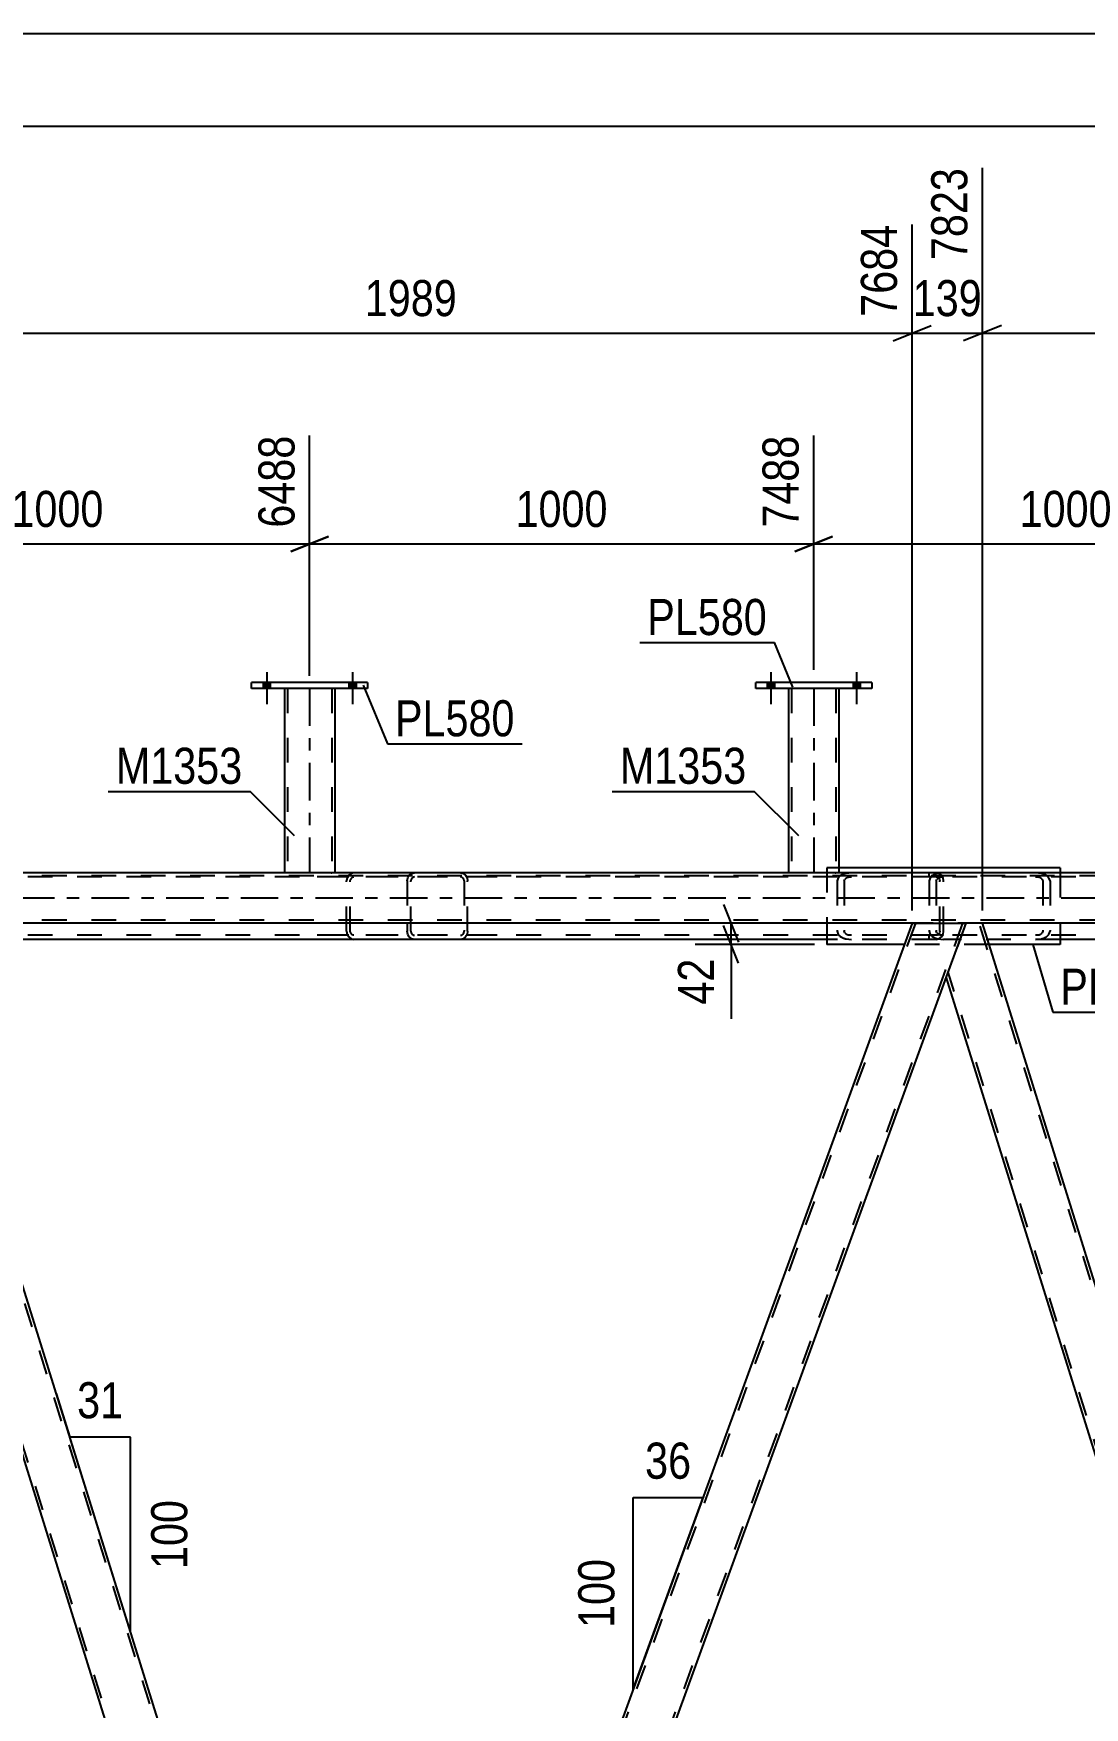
# Model space of a CAD drawing. Header units: millimetres. Extents: x -851 to 338, y -786 to 55.
# Drawn here: x -553.5 to -470.1, y -666.8 to -533.9 of the extents above; entities that cross this region are included whole.
import ezdxf

# ---------------------------------------------------------------- set-up
doc = ezdxf.new("R2010")
doc.units = ezdxf.units.MM
doc.linetypes.add('DXK_LINE_DOT2', pattern=[3.9198, 1.9599, -1.9599])
doc.linetypes.add('DXK_LINE_DOT3', pattern=[5.9187, 2.979, -0.9799, 0.9799, -0.9799])
doc.styles.add('Arial Narrow', font='ARIALN.TTF', dxfattribs={"height": 0.2})

# ---------------------------------------------------------------- blocks, each defined once
blk = doc.blocks.new('Part-232933133-8790 - 8708')
at = {"color": 2, "linetype": 'Continuous'}
for p, q in [((-564.67, -604.49), (-566.21, -608.74)), ((-563.35, -604.49), (-564.67, -604.49)), ((-526.65, -722.24), (-563.35, -604.49)), ((-529.69, -725.9), (-566.21, -608.74)), ((-526.65, -722.24), (-527.98, -725.9))]:
    blk.add_line(p, q, dxfattribs=at)
at = {"color": 7, "linetype": 'DXK_LINE_DOT2'}
for p, q in [((-526.78, -722.61), (-563.6, -604.49)), ((-529.44, -725.9), (-566.08, -608.37)), ((-527.98, -725.9), (-529.69, -725.9))]:
    blk.add_line(p, q, dxfattribs=at)
blk = doc.blocks.new('Part-232933133-8730 - 8708')
at = {"color": 7, "linetype": 'DXK_LINE_DOT2'}
for p, q in [((-481.29, -600.49), (-481.73, -600.54)), ((-431.59, -600.49), (-481.29, -600.49)), ((-473.56, -600.54), (-474.01, -600.49)), ((-482.36, -600.89), (-482.45, -601.13)), ((-482.45, -601.13), (-482.45, -605.13)), ((-481.87, -601.13), (-481.82, -601.01)), ((-481.87, -601.13), (-481.87, -605.13)), ((-481.51, -600.84), (-481.29, -600.81)), ((-431.59, -600.81), (-481.29, -600.81)), ((-474.01, -600.81), (-473.78, -600.84)), ((-473.47, -601.01), (-473.42, -601.13)), ((-473.42, -601.13), (-473.42, -605.13)), ((-472.84, -601.13), (-472.93, -600.89)), ((-472.84, -601.13), (-472.84, -605.13)), ((-482.45, -605.13), (-482.36, -605.38)), ((-481.82, -605.25), (-481.87, -605.13)), ((-481.73, -605.72), (-481.29, -605.77)), ((-481.29, -605.45), (-481.51, -605.43)), ((-431.59, -605.45), (-481.29, -605.45)), ((-472.04, -605.77), (-481.29, -605.77)), ((-473.78, -605.43), (-474.01, -605.45)), ((-474.01, -605.77), (-473.56, -605.72)), ((-473.42, -605.13), (-473.47, -605.25)), ((-472.93, -605.38), (-472.84, -605.13)), ((-431.59, -605.77), (-438.15, -605.77))]:
    blk.add_line(p, q, dxfattribs=at)
at = {"color": 2, "linetype": 'Continuous'}
blk.add_line((-438.15, -605.77), (-472.04, -605.77), dxfattribs=at)
at = {"color": 7, "linetype": 'DXK_LINE_DOT2'}
for centre, radius, start, end in [((-481.55, -601.61), 1.09, 99.5181, 138.0637), ((-473.74, -601.61), 1.09, 41.9361, 80.4817), ((-481.42, -601.37), 0.545, 99.5181, 138.0637), ((-473.87, -601.37), 0.545, 41.9361, 80.4817), ((-481.55, -604.65), 1.09, 221.9361, 260.4817), ((-481.42, -604.89), 0.545, 221.9361, 260.4817), ((-473.87, -604.89), 0.545, 279.5181, 318.0637), ((-473.74, -604.65), 1.09, 279.5181, 318.0637)]:
    blk.add_arc(centre, radius, start, end, dxfattribs=at)
blk = doc.blocks.new('Part-232933133-8732 - 8708')
at = {"color": 7, "linetype": 'DXK_LINE_DOT2'}
for p, q in [((-566.42, -600.49), (-566.87, -600.54)), ((-516.73, -600.49), (-566.42, -600.49)), ((-558.7, -600.54), (-559.14, -600.49)), ((-567.5, -600.89), (-567.58, -601.13)), ((-567.58, -601.13), (-567.58, -605.13)), ((-567, -601.13), (-566.96, -601.01)), ((-567, -601.13), (-567, -605.13)), ((-566.64, -600.84), (-566.42, -600.81)), ((-516.73, -600.81), (-566.42, -600.81)), ((-559.14, -600.81), (-558.92, -600.84)), ((-558.6, -601.01), (-558.56, -601.13)), ((-558.56, -601.13), (-558.56, -605.13)), ((-557.98, -601.13), (-558.07, -600.89)), ((-557.98, -601.13), (-557.98, -605.13)), ((-567.58, -605.13), (-567.5, -605.38)), ((-566.96, -605.25), (-567, -605.13)), ((-566.87, -605.72), (-566.42, -605.77)), ((-566.42, -605.45), (-566.64, -605.43)), ((-516.73, -605.45), (-566.42, -605.45)), ((-557.18, -605.77), (-566.42, -605.77)), ((-558.92, -605.43), (-559.14, -605.45)), ((-559.14, -605.77), (-558.7, -605.72)), ((-558.56, -605.13), (-558.6, -605.25)), ((-558.07, -605.38), (-557.98, -605.13)), ((-516.73, -605.77), (-523.28, -605.77))]:
    blk.add_line(p, q, dxfattribs=at)
at = {"color": 2, "linetype": 'Continuous'}
blk.add_line((-523.28, -605.77), (-557.18, -605.77), dxfattribs=at)
at = {"color": 7, "linetype": 'DXK_LINE_DOT2'}
for centre, radius, start, end in [((-566.69, -601.61), 1.09, 99.5181, 138.0637), ((-558.88, -601.61), 1.09, 41.9361, 80.4817), ((-566.55, -601.37), 0.545, 99.5181, 138.0637), ((-559.01, -601.37), 0.545, 41.9361, 80.4817), ((-566.69, -604.65), 1.09, 221.9361, 260.4817), ((-566.55, -604.89), 0.545, 221.9361, 260.4817), ((-559.01, -604.89), 0.545, 279.5181, 318.0637), ((-558.88, -604.65), 1.09, 279.5181, 318.0637)]:
    blk.add_arc(centre, radius, start, end, dxfattribs=at)
blk = doc.blocks.new('Part-232933133-8733 - 8708')
at = {"color": 7, "linetype": 'DXK_LINE_DOT2'}
for p, q in [((-523.82, -600.89), (-523.69, -600.68)), ((-523.69, -600.68), (-523.5, -600.54)), ((-523.5, -600.54), (-523.28, -600.49)), ((-481.88, -600.49), (-523.28, -600.49)), ((-519.64, -600.49), (-519.42, -600.54)), ((-519.42, -600.54), (-519.23, -600.68)), ((-519.23, -600.68), (-519.1, -600.89)), ((-488.59, -600.49), (-489.03, -600.54)), ((-482.45, -600.81), (-482.45, -600.49)), ((-481.66, -600.54), (-481.88, -600.49)), ((-481.47, -600.68), (-481.66, -600.54)), ((-481.34, -600.89), (-481.47, -600.68)), ((-523.86, -601.13), (-523.82, -600.89)), ((-523.86, -601.13), (-523.86, -604.49)), ((-523.55, -601.01), (-523.57, -601.13)), ((-523.57, -605.13), (-523.57, -601.13)), ((-523.49, -600.9), (-523.55, -601.01)), ((-523.39, -600.84), (-523.49, -600.9)), ((-523.28, -600.81), (-523.39, -600.84)), ((-481.88, -600.81), (-523.28, -600.81)), ((-519.53, -600.84), (-519.64, -600.81)), ((-519.44, -600.9), (-519.53, -600.84)), ((-519.37, -601.01), (-519.44, -600.9)), ((-519.35, -601.13), (-519.37, -601.01)), ((-519.35, -601.13), (-519.35, -605.13)), ((-519.1, -600.89), (-519.06, -601.13)), ((-519.06, -605.13), (-519.06, -601.13)), ((-489.66, -600.89), (-489.75, -601.13)), ((-489.75, -601.13), (-489.75, -605.13)), ((-489.17, -601.13), (-489.12, -601.01)), ((-489.17, -601.13), (-489.17, -605.13)), ((-488.81, -600.84), (-488.59, -600.81)), ((-481.88, -600.81), (-481.77, -600.84)), ((-481.77, -600.84), (-481.67, -600.9)), ((-481.67, -600.9), (-481.61, -601.01)), ((-481.61, -601.01), (-481.59, -601.13)), ((-481.59, -605.13), (-481.59, -601.13)), ((-481.3, -601.13), (-481.34, -600.89)), ((-481.3, -605.13), (-481.3, -601.13)), ((-523.57, -605.13), (-523.55, -605.25)), ((-523.55, -605.25), (-523.49, -605.36)), ((-523.49, -605.36), (-523.39, -605.43)), ((-523.39, -605.43), (-523.28, -605.45)), ((-481.88, -605.45), (-523.28, -605.45)), ((-519.64, -605.45), (-519.53, -605.43)), ((-519.42, -605.72), (-519.64, -605.77)), ((-519.53, -605.43), (-519.44, -605.36)), ((-519.44, -605.36), (-519.37, -605.25)), ((-519.23, -605.58), (-519.42, -605.72)), ((-519.37, -605.25), (-519.35, -605.13)), ((-519.1, -605.38), (-519.23, -605.58)), ((-519.06, -605.13), (-519.1, -605.38)), ((-481.88, -605.77), (-490.55, -605.77)), ((-489.75, -605.13), (-489.66, -605.38)), ((-489.12, -605.25), (-489.17, -605.13)), ((-489.03, -605.72), (-488.59, -605.77)), ((-488.59, -605.45), (-488.81, -605.43)), ((-482.45, -605.77), (-482.45, -605.45)), ((-481.77, -605.43), (-481.88, -605.45)), ((-481.88, -605.77), (-481.66, -605.72)), ((-481.67, -605.36), (-481.77, -605.43)), ((-481.61, -605.25), (-481.67, -605.36)), ((-481.66, -605.72), (-481.47, -605.58)), ((-481.59, -605.13), (-481.61, -605.25)), ((-481.47, -605.58), (-481.34, -605.38)), ((-481.34, -605.38), (-481.3, -605.13))]:
    blk.add_line(p, q, dxfattribs=at)
at = {"color": 2, "linetype": 'Continuous'}
for p, q in [((-523.86, -604.49), (-523.86, -605.13)), ((-523.82, -605.38), (-523.86, -605.13)), ((-523.69, -605.58), (-523.82, -605.38)), ((-523.5, -605.72), (-523.69, -605.58)), ((-523.28, -605.77), (-523.5, -605.72)), ((-490.55, -605.77), (-523.28, -605.77))]:
    blk.add_line(p, q, dxfattribs=at)
at = {"color": 7, "linetype": 'DXK_LINE_DOT2'}
for centre, radius, start, end in [((-488.85, -601.61), 1.09, 99.5181, 138.0637), ((-488.72, -601.37), 0.545, 99.5181, 138.0637), ((-488.85, -604.65), 1.09, 221.9361, 260.4817), ((-488.72, -604.89), 0.545, 221.9361, 260.4817)]:
    blk.add_arc(centre, radius, start, end, dxfattribs=at)
blk = doc.blocks.new('Part-232933133-8785 - 8708')
at = {"color": 2, "linetype": 'Continuous'}
for p, q in [((-479.53, -604.49), (-481.08, -608.74)), ((-478.21, -604.49), (-479.53, -604.49)), ((-441.51, -722.24), (-478.21, -604.49)), ((-444.55, -725.91), (-481.08, -608.74)), ((-441.51, -722.24), (-442.85, -725.92))]:
    blk.add_line(p, q, dxfattribs=at)
at = {"color": 7, "linetype": 'DXK_LINE_DOT2'}
for p, q in [((-441.65, -722.61), (-478.46, -604.49)), ((-444.3, -725.91), (-480.94, -608.37)), ((-442.85, -725.92), (-444.55, -725.91))]:
    blk.add_line(p, q, dxfattribs=at)
blk = doc.blocks.new('Part-232933133-8820 - 8708')
at = {"color": 7, "linetype": 'DXK_LINE_DOT2'}
for p, q in [((-483.53, -604.49), (-527.72, -725.9)), ((-479.79, -604.49), (-523.98, -725.9)), ((-479.53, -604.49), (-481.08, -608.74)), ((-526.65, -722.24), (-527.98, -725.9)), ((-523.72, -725.9), (-527.98, -725.9))]:
    blk.add_line(p, q, dxfattribs=at)
at = {"color": 2, "linetype": 'Continuous'}
for p, q in [((-483.79, -604.49), (-526.65, -722.24)), ((-483.79, -604.49), (-479.53, -604.49)), ((-481.08, -608.74), (-523.72, -725.9))]:
    blk.add_line(p, q, dxfattribs=at)
blk = doc.blocks.new('Part-232933133-8858 - 8708')
at = {"color": 7, "linetype": 'DXK_LINE_DOT2'}
for p, q in [((-525.17, -600.49), (-531, -600.49)), ((-528.5, -600.68), (-528.62, -600.89)), ((-528.31, -600.54), (-528.5, -600.68)), ((-528.08, -600.49), (-528.31, -600.54)), ((-525.17, -600.81), (-531, -600.81)), ((-528.62, -600.89), (-528.67, -601.13)), ((-528.67, -605.13), (-528.67, -601.13)), ((-528.38, -601.13), (-528.35, -601.01)), ((-528.38, -605.13), (-528.38, -601.13)), ((-528.35, -601.01), (-528.29, -600.9)), ((-528.29, -600.9), (-528.2, -600.84)), ((-528.2, -600.84), (-528.08, -600.81)), ((-525.17, -605.45), (-531, -605.45)), ((-525.17, -605.77), (-531, -605.77)), ((-528.67, -605.13), (-528.62, -605.38)), ((-528.62, -605.38), (-528.5, -605.58)), ((-528.5, -605.58), (-528.31, -605.72)), ((-528.35, -605.25), (-528.38, -605.13)), ((-528.29, -605.36), (-528.35, -605.25)), ((-528.31, -605.72), (-528.08, -605.77)), ((-528.2, -605.43), (-528.29, -605.36)), ((-528.08, -605.45), (-528.2, -605.43))]:
    blk.add_line(p, q, dxfattribs=at)
blk = doc.blocks.new('Part-232933133-59563 - 8708')
at = {"color": 2, "linetype": 'Continuous'}
for p, q in [((-487, -585.37), (-496.2, -585.37)), ((-496.2, -585.85), (-496.2, -585.37)), ((-487, -585.85), (-496.2, -585.85)), ((-487, -585.37), (-487, -585.85))]:
    blk.add_line(p, q, dxfattribs=at)
blk = doc.blocks.new('Part-232933133-8881 - 8708')
at = {"color": 7, "linetype": 'DXK_LINE_DOT2'}
for p, q in [((-490.55, -600.09), (-490.55, -604.49)), ((-489.6, -600.09), (-490.55, -600.09)), ((-472.04, -600.49), (-472.04, -604.49)), ((-477.69, -606.17), (-484.4, -606.17))]:
    blk.add_line(p, q, dxfattribs=at)
at = {"color": 2, "linetype": 'Continuous'}
for p, q in [((-472.04, -600.09), (-489.6, -600.09)), ((-472.04, -600.09), (-472.04, -600.49)), ((-490.55, -604.49), (-490.55, -606.17)), ((-472.04, -604.49), (-472.04, -606.17)), ((-484.4, -606.17), (-490.55, -606.17)), ((-472.04, -606.17), (-477.69, -606.17))]:
    blk.add_line(p, q, dxfattribs=at)
blk = doc.blocks.new('Part-232933133-8938 - 8708')
at = {"color": 7, "linetype": 'DXK_LINE_DOT2'}
for p, q in [((-107.94, -600.73), (-791.14, -600.73)), ((-529.6, -600.49), (-533.6, -600.49)), ((-489.6, -600.49), (-493.6, -600.49)), ((-107.94, -604.25), (-791.14, -604.25)), ((-478.21, -604.49), (-483.79, -604.49))]:
    blk.add_line(p, q, dxfattribs=at)
at = {"color": 2, "linetype": 'Continuous'}
for p, q in [((-533.6, -600.49), (-569.6, -600.49)), ((-493.6, -600.49), (-529.6, -600.49)), ((-453.6, -600.49), (-489.6, -600.49)), ((-483.79, -604.49), (-563.35, -604.49)), ((-398.65, -604.49), (-478.21, -604.49))]:
    blk.add_line(p, q, dxfattribs=at)
at = {"color": 7, "linetype": 'DXK_LINE_DOT3'}
blk.add_line((-107.94, -602.49), (-791.14, -602.49), dxfattribs=at)
blk = doc.blocks.new('Part-232933133-59562 - 8708')
at = {"color": 2, "linetype": 'Continuous'}
for p, q in [((-493.6, -585.85), (-493.6, -600.49)), ((-489.6, -585.85), (-489.6, -600.49)), ((-489.61, -600.49), (-493.6, -600.49))]:
    blk.add_line(p, q, dxfattribs=at)
at = {"color": 7, "linetype": 'DXK_LINE_DOT2'}
for p, q in [((-489.6, -585.85), (-493.6, -585.85)), ((-493.36, -585.85), (-493.36, -600.49)), ((-489.84, -585.85), (-489.84, -600.49)), ((-493.6, -600.49), (-493.6, -600.49)), ((-493.6, -600.49), (-493.6, -600.49)), ((-493.6, -600.49), (-493.6, -600.49)), ((-489.9, -600.49), (-489.86, -600.49)), ((-489.86, -600.49), (-489.9, -600.49)), ((-489.84, -600.49), (-489.86, -600.49)), ((-489.86, -600.49), (-489.84, -600.49)), ((-489.6, -600.49), (-489.64, -600.49)), ((-489.61, -600.49), (-489.6, -600.49)), ((-489.6, -600.49), (-489.6, -600.49)), ((-489.6, -600.49), (-489.6, -600.49))]:
    blk.add_line(p, q, dxfattribs=at)
at = {"color": 7, "linetype": 'DXK_LINE_DOT3'}
blk.add_line((-491.6, -585.85), (-491.6, -600.49), dxfattribs=at)
blk = doc.blocks.new('Part-232933133-59566 - 8708')
at = {"color": 2, "linetype": 'Continuous'}
for p, q in [((-533.6, -585.85), (-533.6, -600.49)), ((-529.6, -585.85), (-529.6, -600.49)), ((-529.61, -600.49), (-533.6, -600.49))]:
    blk.add_line(p, q, dxfattribs=at)
at = {"color": 7, "linetype": 'DXK_LINE_DOT2'}
for p, q in [((-529.6, -585.85), (-533.6, -585.85)), ((-533.36, -585.85), (-533.36, -600.49)), ((-529.84, -585.85), (-529.84, -600.49)), ((-533.6, -600.49), (-533.6, -600.49)), ((-533.6, -600.49), (-533.6, -600.49)), ((-533.6, -600.49), (-533.6, -600.49)), ((-529.9, -600.49), (-529.86, -600.49)), ((-529.86, -600.49), (-529.9, -600.49)), ((-529.84, -600.49), (-529.86, -600.49)), ((-529.86, -600.49), (-529.84, -600.49)), ((-529.6, -600.49), (-529.64, -600.49)), ((-529.61, -600.49), (-529.6, -600.49)), ((-529.6, -600.49), (-529.6, -600.49)), ((-529.6, -600.49), (-529.6, -600.49))]:
    blk.add_line(p, q, dxfattribs=at)
at = {"color": 7, "linetype": 'DXK_LINE_DOT3'}
blk.add_line((-531.6, -585.85), (-531.6, -600.49), dxfattribs=at)
blk = doc.blocks.new('Part-232933133-59567 - 8708')
at = {"color": 2, "linetype": 'Continuous'}
for p, q in [((-527, -585.37), (-536.2, -585.37)), ((-536.2, -585.85), (-536.2, -585.37)), ((-527, -585.85), (-536.2, -585.85)), ((-527, -585.37), (-527, -585.85))]:
    blk.add_line(p, q, dxfattribs=at)
blk = doc.blocks.new('Bolt-232933133-59640 - 8708')
at = {"linetype": 'Continuous'}
for points in [[(-494.72, -585.37), (-495.28, -585.37), (-495.28, -585.85), (-494.72, -585.85)], [(-494.72, -585.37), (-495.28, -585.37), (-495.28, -585.85), (-494.72, -585.85)], [(-487.92, -585.37), (-488.48, -585.37), (-488.48, -585.85), (-487.92, -585.85)], [(-487.92, -585.37), (-488.48, -585.37), (-488.48, -585.85), (-487.92, -585.85)]]:
    blk.add_hatch(color=1, dxfattribs=at).paths.add_polyline_path(points)
at = {"color": 1, "linetype": 'Continuous'}
for p, q in [((-495, -584.57), (-495, -587.09)), ((-495, -584.57), (-495, -587.09)), ((-488.2, -584.57), (-488.2, -587.09)), ((-488.2, -584.57), (-488.2, -587.09)), ((-495.28, -585.37), (-495.28, -585.85)), ((-495.28, -585.37), (-495.28, -585.85)), ((-494.72, -585.37), (-494.72, -585.85)), ((-494.72, -585.37), (-494.72, -585.85)), ((-488.48, -585.37), (-488.48, -585.85)), ((-488.48, -585.37), (-488.48, -585.85)), ((-487.92, -585.37), (-487.92, -585.85)), ((-487.92, -585.37), (-487.92, -585.85))]:
    blk.add_line(p, q, dxfattribs=at)
blk = doc.blocks.new('Bolt-232933133-59642 - 8708')
at = {"linetype": 'Continuous'}
for points in [[(-534.72, -585.37), (-535.28, -585.37), (-535.28, -585.85), (-534.72, -585.85)], [(-534.72, -585.37), (-535.28, -585.37), (-535.28, -585.85), (-534.72, -585.85)], [(-527.92, -585.37), (-528.48, -585.37), (-528.48, -585.85), (-527.92, -585.85)], [(-527.92, -585.37), (-528.48, -585.37), (-528.48, -585.85), (-527.92, -585.85)]]:
    blk.add_hatch(color=1, dxfattribs=at).paths.add_polyline_path(points)
at = {"color": 1, "linetype": 'Continuous'}
for p, q in [((-535, -584.57), (-535, -587.09)), ((-535, -584.57), (-535, -587.09)), ((-528.2, -584.57), (-528.2, -587.09)), ((-528.2, -584.57), (-528.2, -587.09)), ((-535.28, -585.37), (-535.28, -585.85)), ((-535.28, -585.37), (-535.28, -585.85)), ((-534.72, -585.37), (-534.72, -585.85)), ((-534.72, -585.37), (-534.72, -585.85)), ((-528.48, -585.37), (-528.48, -585.85)), ((-528.48, -585.37), (-528.48, -585.85)), ((-527.92, -585.37), (-527.92, -585.85)), ((-527.92, -585.37), (-527.92, -585.85))]:
    blk.add_line(p, q, dxfattribs=at)
blk = doc.blocks.new('StraightDimension-232933133-73087 - 8708')
at = {"color": 7, "linetype": 'Continuous'}
for p, q in [((-571.6, -586.18), (-571.6, -565.77)), ((-531.6, -584.85), (-531.6, -565.77)), ((-570.1, -573.78), (-573.1, -574.98)), ((-533.1, -574.98), (-530.1, -573.78)), ((-571.6, -574.38), (-531.6, -574.38))]:
    blk.add_line(p, q, dxfattribs=at)
at = {"color": 0}
blk.add_wipeout([(-547.35, -573.63), (-547.35, -569.43), (-555.86, -569.43), (-555.86, -573.63)], dxfattribs=at)
at = {"color": 3, "style": 'Arial Narrow'}
blk.add_text('1000', height=2.863, dxfattribs=at).set_placement((-555.26, -573.03))
at = {"color": 0, "linetype": 'Continuous'}
blk.add_wipeout([(-532.2, -565.17), (-536.4, -565.17), (-536.4, -573.68), (-532.2, -573.68)], dxfattribs=at)
at = {"color": 3, "linetype": 'Continuous', "style": 'Arial Narrow'}
blk.add_text('6488', height=2.863, rotation=90.0002, dxfattribs=at).set_placement((-532.8, -573.08))
blk = doc.blocks.new('StraightDimension-232933133-72099 - 8708')
at = {"color": 7, "linetype": 'Continuous'}
for p, q in [((-478.21, -603.49), (-478.21, -544.52)), ((-483.79, -603.49), (-483.79, -549.02)), ((-485.29, -558.24), (-482.29, -557.04)), ((-483.79, -557.64), (-478.21, -557.64)), ((-476.71, -557.04), (-479.71, -558.24))]:
    blk.add_line(p, q, dxfattribs=at)
at = {"color": 0}
blk.add_wipeout([(-477.66, -556.89), (-477.66, -552.69), (-484.34, -552.69), (-484.34, -556.89)], dxfattribs=at)
at = {"color": 3, "style": 'Arial Narrow'}
blk.add_text('139', height=2.863, dxfattribs=at).set_placement((-483.74, -556.29))
at = {"color": 0, "linetype": 'Continuous'}
blk.add_wipeout([(-478.81, -543.92), (-483.01, -543.92), (-483.01, -552.44), (-478.81, -552.44)], dxfattribs=at)
at = {"color": 3, "linetype": 'Continuous', "style": 'Arial Narrow'}
blk.add_text('7823', height=2.863, rotation=90.0002, dxfattribs=at).set_placement((-479.41, -551.84))
blk = doc.blocks.new('StraightDimension-232933133-53849 - 8708')
at = {"color": 7, "linetype": 'Continuous'}
blk.add_line((-791.14, -541.22), (-75.71, -541.22), dxfattribs=at)
blk = doc.blocks.new('AngleDimension-232933133-38136 - 8708')
at = {"color": 7, "linetype": 'Continuous'}
for p, q in [((-551.71, -641.83), (-550.63, -645.29)), ((-545.81, -645.29), (-550.63, -645.29)), ((-545.81, -660.75), (-550.63, -645.29)), ((-545.81, -660.75), (-545.81, -645.29))]:
    blk.add_line(p, q, dxfattribs=at)
at = {"color": 0}
blk.add_wipeout([(-540.71, -649.68), (-544.91, -649.68), (-544.91, -656.36), (-540.71, -656.36)], dxfattribs=at)
at = {"color": 3, "style": 'Arial Narrow'}
blk.add_text('100', height=2.863, rotation=90.0002, dxfattribs=at).set_placement((-541.31, -655.76))
at = {"color": 0}
blk.add_wipeout([(-545.79, -644.39), (-545.79, -640.19), (-550.65, -640.19), (-550.65, -644.39)], dxfattribs=at)
at = {"color": 3, "style": 'Arial Narrow'}
blk.add_text('31', height=2.863, dxfattribs=at).set_placement((-550.05, -643.79))
blk = doc.blocks.new('StraightDimension-232933133-73085 - 8708')
at = {"color": 7, "linetype": 'Continuous'}
for p, q in [((-491.6, -584.37), (-491.6, -565.77)), ((-451.6, -584.85), (-451.6, -565.77)), ((-490.1, -573.78), (-493.1, -574.98)), ((-453.1, -574.98), (-450.1, -573.78)), ((-491.6, -574.38), (-451.6, -574.38))]:
    blk.add_line(p, q, dxfattribs=at)
at = {"color": 0}
blk.add_wipeout([(-467.35, -573.63), (-467.35, -569.43), (-475.86, -569.43), (-475.86, -573.63)], dxfattribs=at)
at = {"color": 3, "style": 'Arial Narrow'}
blk.add_text('1000', height=2.863, dxfattribs=at).set_placement((-475.26, -573.03))
at = {"color": 0, "linetype": 'Continuous'}
blk.add_wipeout([(-452.2, -565.17), (-456.4, -565.17), (-456.4, -573.68), (-452.2, -573.68)], dxfattribs=at)
at = {"color": 3, "linetype": 'Continuous', "style": 'Arial Narrow'}
blk.add_text('8488', height=2.863, rotation=90.0002, dxfattribs=at).set_placement((-452.8, -573.08))
blk = doc.blocks.new('StraightDimension-232933133-38055 - 8708')
at = {"color": 7, "linetype": 'Continuous'}
blk.add_line((-810.2, -533.85), (-75.07, -533.85), dxfattribs=at)
blk = doc.blocks.new('AngleDimension-232933133-58828 - 8708')
at = {"color": 7, "linetype": 'Continuous'}
for p, q in [((-500.28, -649.81), (-500.38, -650.09)), ((-505.92, -650.09), (-500.38, -650.09)), ((-505.92, -665.31), (-500.38, -650.09)), ((-505.92, -665.31), (-505.92, -650.09))]:
    blk.add_line(p, q, dxfattribs=at)
at = {"color": 0}
blk.add_wipeout([(-506.82, -654.36), (-511.02, -654.36), (-511.02, -661.04), (-506.82, -661.04)], dxfattribs=at)
at = {"color": 3, "style": 'Arial Narrow'}
blk.add_text('100', height=2.863, rotation=90.0002, dxfattribs=at).set_placement((-507.42, -660.44))
at = {"color": 0}
blk.add_wipeout([(-500.73, -649.19), (-500.73, -644.99), (-505.58, -644.99), (-505.58, -649.19)], dxfattribs=at)
at = {"color": 3, "style": 'Arial Narrow'}
blk.add_text('36', height=2.863, dxfattribs=at).set_placement((-504.98, -648.59))
blk = doc.blocks.new('StraightDimension-232933133-72098 - 8708')
at = {"color": 7, "linetype": 'Continuous'}
for p, q in [((-478.21, -603.49), (-478.21, -544.52)), ((-398.65, -603.49), (-398.65, -549.02)), ((-476.71, -557.04), (-479.71, -558.24)), ((-478.21, -557.64), (-398.65, -557.64)), ((-400.15, -558.24), (-397.15, -557.04))]:
    blk.add_line(p, q, dxfattribs=at)
at = {"color": 0}
blk.add_wipeout([(-434.18, -556.89), (-434.18, -552.69), (-442.69, -552.69), (-442.69, -556.89)], dxfattribs=at)
at = {"color": 3, "style": 'Arial Narrow'}
blk.add_text('1989', height=2.863, dxfattribs=at).set_placement((-442.09, -556.29))
at = {"color": 0, "linetype": 'Continuous'}
blk.add_wipeout([(-399.25, -548.42), (-403.45, -548.42), (-403.45, -556.94), (-399.25, -556.94)], dxfattribs=at)
at = {"color": 3, "linetype": 'Continuous', "style": 'Arial Narrow'}
blk.add_text('9812', height=2.863, rotation=90.0002, dxfattribs=at).set_placement((-399.85, -556.34))
blk = doc.blocks.new('StraightDimension-232933133-72100 - 8708')
at = {"color": 7, "linetype": 'Continuous'}
for p, q in [((-563.35, -603.49), (-563.35, -544.52)), ((-483.79, -603.49), (-483.79, -549.02)), ((-561.85, -557.04), (-564.85, -558.24)), ((-563.35, -557.64), (-483.79, -557.64)), ((-485.29, -558.24), (-482.29, -557.04))]:
    blk.add_line(p, q, dxfattribs=at)
at = {"color": 0}
blk.add_wipeout([(-519.31, -556.89), (-519.31, -552.69), (-527.82, -552.69), (-527.82, -556.89)], dxfattribs=at)
at = {"color": 3, "style": 'Arial Narrow'}
blk.add_text('1989', height=2.863, dxfattribs=at).set_placement((-527.22, -556.29))
at = {"color": 0, "linetype": 'Continuous'}
blk.add_wipeout([(-484.39, -548.42), (-488.59, -548.42), (-488.59, -556.94), (-484.39, -556.94)], dxfattribs=at)
at = {"color": 3, "linetype": 'Continuous', "style": 'Arial Narrow'}
blk.add_text('7684', height=2.863, rotation=90.0002, dxfattribs=at).set_placement((-484.99, -556.34))
blk = doc.blocks.new('StraightDimension-232933133-73086 - 8708')
at = {"color": 7, "linetype": 'Continuous'}
for p, q in [((-531.6, -584.85), (-531.6, -565.77)), ((-491.6, -584.37), (-491.6, -565.77)), ((-530.1, -573.78), (-533.1, -574.98)), ((-493.1, -574.98), (-490.1, -573.78)), ((-531.6, -574.38), (-491.6, -574.38))]:
    blk.add_line(p, q, dxfattribs=at)
at = {"color": 0}
blk.add_wipeout([(-507.35, -573.63), (-507.35, -569.43), (-515.86, -569.43), (-515.86, -573.63)], dxfattribs=at)
at = {"color": 3, "style": 'Arial Narrow'}
blk.add_text('1000', height=2.863, dxfattribs=at).set_placement((-515.26, -573.03))
at = {"color": 0, "linetype": 'Continuous'}
blk.add_wipeout([(-492.2, -565.17), (-496.4, -565.17), (-496.4, -573.68), (-492.2, -573.68)], dxfattribs=at)
at = {"color": 3, "linetype": 'Continuous', "style": 'Arial Narrow'}
blk.add_text('7488', height=2.863, rotation=90.0002, dxfattribs=at).set_placement((-492.8, -573.08))
blk = doc.blocks.new('StraightDimension-232933133-73389 - 8708')
at = {"color": 7, "linetype": 'Continuous'}
for p, q in [((-498.76, -602.99), (-497.56, -605.99)), ((-491.55, -604.49), (-501.01, -604.49)), ((-497.56, -607.67), (-498.76, -604.67)), ((-498.16, -606.17), (-498.16, -604.49)), ((-491.55, -606.17), (-501.01, -606.17)), ((-498.16, -606.17), (-498.16, -612.08)), ((-498.16, -606.17), (-498.16, -612.08))]:
    blk.add_line(p, q, dxfattribs=at)
at = {"color": 0}
blk.add_wipeout([(-498.91, -606.7), (-503.11, -606.7), (-503.11, -611.55), (-498.91, -611.55)], dxfattribs=at)
at = {"color": 3, "style": 'Arial Narrow'}
blk.add_text('42', height=2.863, rotation=90.0002, dxfattribs=at).set_placement((-499.51, -610.95))
blk = doc.blocks.new('Mark-232933133-73259 - 8708')
at = {"color": 0}
blk.add_wipeout([(-496.93, -593.42), (-496.93, -590.42), (-506.98, -590.42), (-506.98, -593.42)], dxfattribs=at)
blk.add_wipeout([(-496.93, -593.42), (-496.93, -590.42), (-506.98, -590.42), (-506.98, -593.42)], dxfattribs=at)
at = {"color": 30, "linetype": 'Continuous'}
for p in [(-507.58, -594.02), (-492.79, -597.55)]:
    blk.add_line(p, (-496.33, -594.02), dxfattribs=at)
at = {"color": 3, "style": 'Arial Narrow'}
blk.add_text('M1353', height=2.863, dxfattribs=at).set_placement((-506.98, -593.42))
blk = doc.blocks.new('Mark-232933133-73404 - 8708')
at = {"color": 0}
blk.add_wipeout([(-464.35, -610.96), (-464.35, -607.96), (-472.03, -607.96), (-472.03, -610.96)], dxfattribs=at)
blk.add_wipeout([(-464.35, -610.96), (-464.35, -607.96), (-472.03, -607.96), (-472.03, -610.96)], dxfattribs=at)
at = {"color": 30, "linetype": 'Continuous'}
for p, q in [((-474.21, -606.17), (-472.63, -611.56)), ((-472.63, -611.56), (-463.75, -611.56))]:
    blk.add_line(p, q, dxfattribs=at)
at = {"color": 3, "style": 'Arial Narrow'}
blk.add_text('PL12', height=2.863, dxfattribs=at).set_placement((-472.03, -610.96))
blk = doc.blocks.new('Mark-232933133-73262 - 8708')
at = {"color": 0}
blk.add_wipeout([(-495.31, -581.61), (-495.31, -578.61), (-504.81, -578.61), (-504.81, -581.61)], dxfattribs=at)
blk.add_wipeout([(-495.31, -581.61), (-495.31, -578.61), (-504.81, -578.61), (-504.81, -581.61)], dxfattribs=at)
at = {"color": 30, "linetype": 'Continuous'}
for p in [(-505.41, -582.21), (-493.26, -585.75)]:
    blk.add_line(p, (-494.71, -582.21), dxfattribs=at)
at = {"color": 3, "style": 'Arial Narrow'}
blk.add_text('PL580', height=2.863, dxfattribs=at).set_placement((-504.81, -581.61))
blk = doc.blocks.new('Mark-232933133-73265 - 8708')
at = {"color": 0}
blk.add_wipeout([(-536.93, -593.42), (-536.93, -590.42), (-546.98, -590.42), (-546.98, -593.42)], dxfattribs=at)
blk.add_wipeout([(-536.93, -593.42), (-536.93, -590.42), (-546.98, -590.42), (-546.98, -593.42)], dxfattribs=at)
at = {"color": 30, "linetype": 'Continuous'}
for p in [(-547.58, -594.02), (-532.79, -597.55)]:
    blk.add_line(p, (-536.33, -594.02), dxfattribs=at)
at = {"color": 3, "style": 'Arial Narrow'}
blk.add_text('M1353', height=2.863, dxfattribs=at).set_placement((-546.98, -593.42))
blk = doc.blocks.new('Mark-232933133-73268 - 8708')
at = {"color": 0}
blk.add_wipeout([(-515.33, -589.65), (-515.33, -586.65), (-524.83, -586.65), (-524.83, -589.65)], dxfattribs=at)
blk.add_wipeout([(-515.33, -589.65), (-515.33, -586.65), (-524.83, -586.65), (-524.83, -589.65)], dxfattribs=at)
at = {"color": 30, "linetype": 'Continuous'}
for p, q in [((-527.35, -585.58), (-525.43, -590.25)), ((-525.43, -590.25), (-514.73, -590.25))]:
    blk.add_line(p, q, dxfattribs=at)
at = {"color": 3, "style": 'Arial Narrow'}
blk.add_text('PL580', height=2.863, dxfattribs=at).set_placement((-524.83, -589.65))

msp = doc.modelspace()

# ---------------------------------------------------------------- block references
for name in ['Bolt-232933133-59642 - 8708', 'Bolt-232933133-59640 - 8708', 'Part-232933133-59567 - 8708', 'Part-232933133-59566 - 8708', 'Part-232933133-59563 - 8708', 'Part-232933133-59562 - 8708', 'Part-232933133-8938 - 8708', 'Part-232933133-8732 - 8708', 'Part-232933133-8858 - 8708', 'Part-232933133-8733 - 8708', 'Part-232933133-8881 - 8708', 'Part-232933133-8730 - 8708', 'Part-232933133-8790 - 8708', 'Part-232933133-8820 - 8708', 'Part-232933133-8785 - 8708']:
    msp.add_blockref(name, (0, 0))

# ---------------------------------------------------------------- next in the draw order: block references
for name in ['StraightDimension-232933133-72099 - 8708', 'StraightDimension-232933133-73087 - 8708', 'AngleDimension-232933133-38136 - 8708']:
    msp.add_blockref(name, (0, 0))

# ---------------------------------------------------------------- next in the draw order: block references
msp.add_blockref('StraightDimension-232933133-53849 - 8708', (0, 0))

# ---------------------------------------------------------------- next in the draw order: block references
msp.add_blockref('StraightDimension-232933133-73085 - 8708', (0, 0))

# ---------------------------------------------------------------- next in the draw order: block references
msp.add_blockref('StraightDimension-232933133-38055 - 8708', (0, 0))

# ---------------------------------------------------------------- next in the draw order: block references
for name in ['StraightDimension-232933133-72100 - 8708', 'StraightDimension-232933133-72098 - 8708', 'Mark-232933133-73404 - 8708', 'AngleDimension-232933133-58828 - 8708']:
    msp.add_blockref(name, (0, 0))

# ---------------------------------------------------------------- next in the draw order: block references
for name in ['StraightDimension-232933133-73086 - 8708', 'Mark-232933133-73268 - 8708', 'Mark-232933133-73265 - 8708', 'Mark-232933133-73259 - 8708', 'StraightDimension-232933133-73389 - 8708']:
    msp.add_blockref(name, (0, 0))

# ---------------------------------------------------------------- next in the draw order: block references
msp.add_blockref('Mark-232933133-73262 - 8708', (0, 0))

doc.saveas('drawing.dxf')
